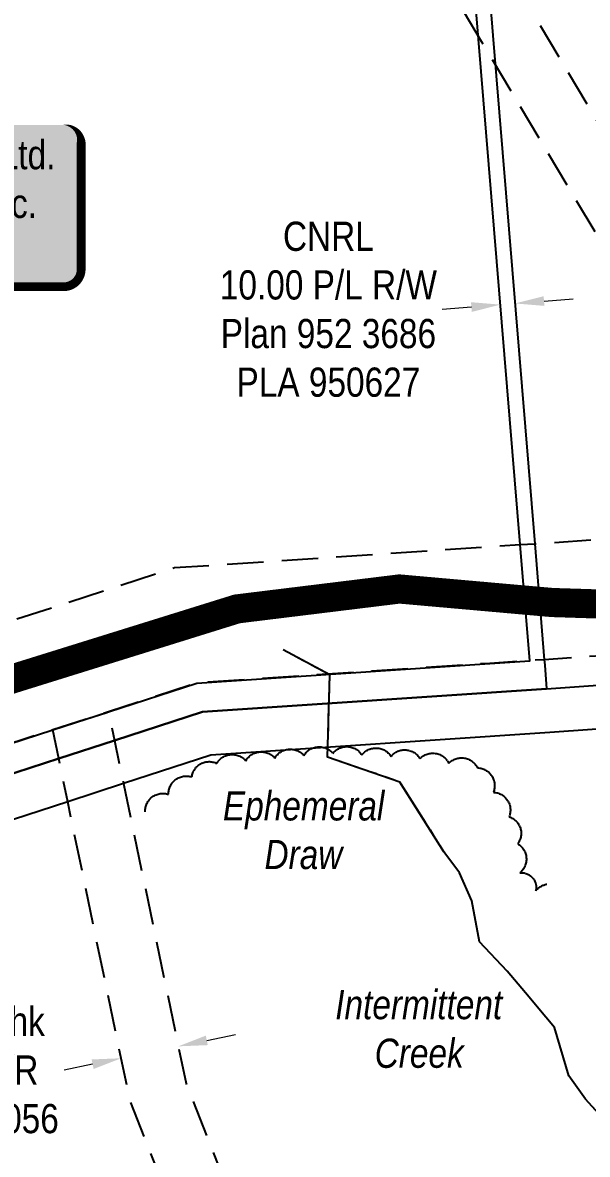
# Model space of a CAD drawing. Extents: x 473254 to 483871, y 6040471 to 6049084.
# Drawn here: x 475972.9 to 476166.7, y 6044345.3 to 6044733.2 of the extents above; entities that cross this region are included whole.
import ezdxf

# ---------------------------------------------------------------- set-up
doc = ezdxf.new("R2010")
doc.units = 0
doc.header["$LTSCALE"] = 5
doc.header["$PDSIZE"] = 0.5
for name, pattern in [('0', [1, 1, 0]), ('foc-ACCESSROAD', [3.75, 2.5, -1.25]), ('foc-TOPO-ephemeral', [6.25, 3.125, -0.625, 0.625, -0.625, 0.625, -0.625])]:
    doc.linetypes.add(name, pattern=pattern)
doc.layers.get('Defpoints').update_dxf_attribs({"color": 9})
for name, color, linetype in [('AS-ROADS', 254, 'Continuous'), ('C-RW', 13, 'Continuous'), ('F-AR', 190, 'foc-ACCESSROAD'), ('F-RW', 190, 'Continuous'), ('L-SECLBL', 7, 'Continuous'), ('T-BUSH', 110, '0'), ('T-CREEK', 160, 'Continuous'), ('T-DRAW', 143, 'foc-TOPO-ephemeral'), ('T-WATER-T', 170, 'Continuous')]:
    doc.layers.add(name, color=color, linetype=linetype)
doc.layers.add('F-AR-T', color=190, linetype='Continuous', lineweight=9)
doc.layers.add('F-RW-T', color=190, linetype='Continuous', lineweight=9)
doc.styles.add('80', font='ARIALN.TTF', dxfattribs={"height": 10})
doc.styles.add('80CG', font='ARIALN.TTF', dxfattribs={"height": 10})
doc.styles.add('80L', font='ARIALN.TTF', dxfattribs={"height": 10})
doc.styles.add('foc-LtypeFont', font='ARIALN.TTF', dxfattribs={"height": 7.349999999999999})
doc.linetypes.add('foc-TOPO-flowdirection-NOLINE', pattern='A,0,[">",foc-LtypeFont,S=0.3,R=0,X=0,Y=-0.945],-20,[">",foc-LtypeFont,S=0.3,R=0,X=0,Y=-0.945],0', length=20)
doc.dimstyles.new('Compass 5 000', dxfattribs={"dimscale": 5, "dimtxt": 9, "dimasz": 2, "dimexe": 0.2, "dimexo": 0.0625, "dimgap": 0.5, "dimtad": 0, "dimtih": 1, "dimtoh": 1, "dimzin": 0, "dimdsep": 46, "dimtxsty": '80CG', "dimcen": 0.1, "dimse1": 1, "dimse2": 1, "dimclrd": 256, "dimclrt": 256, "dimaunit": 1, "dimadec": 4, "dimazin": 0, "dimtfac": 0.06, "dimtofl": 0, "dimtmove": 0, "dimatfit": 1, "dimfxl": 0.2, "dimtolj": 1, "dimtzin": 0, "dimlwd": -1, "dimarcsym": 0})

# ---------------------------------------------------------------- blocks, each defined once
blk = doc.blocks.new('*U382')
h = blk.add_hatch(color=255)
edge = h.paths.add_edge_path()
edge.add_line((-116.5, -28.5), (116.5, -28.5))
edge.add_arc((116.5, -22.5), 6, 270, 360)
edge.add_line((122.5, -22.5), (122.5, 21))
edge.add_arc((116.5, 21), 6, 0, 90)
edge.add_line((116.5, 27), (-116.5, 27))
edge.add_arc((-116.5, 21), 6, 90, 180)
edge.add_line((-122.5, 21), (-122.5, -22.5))
edge.add_arc((-116.5, -22.5), 6, 180, 270)
at = {"color": 44, "flags": 128}
blk.add_lwpolyline([(-116.5, -28.5, 3, 3, 0), (116.5, -28.5, 3, 3, 0.414213562373095), (122.5, -22.5, 3, 3, 0), (122.5, 21, 3, 0, 0.414213562373095), (116.5, 27, 0, 0, 0), (-116.5, 27, 0, 0, 0.414213562373095), (-122.5, 21, 0, 0, 0), (-122.5, -22.5, 0, 3, 0.414213562373095)], format="xyseb", close=True, dxfattribs=at)
at = {"color": 44, "style": '80'}
blk.add_attdef('ENTER_TEXT_001', (-35.98567530695772, -4.996589358799454), '', height=10, dxfattribs=at)
blk = doc.blocks.new('*D402')
at = {"layer": 'Defpoints', "color": 0, "transparency": 16777216}
for p in [(476022.5778418637, 6044400.154109314), (476002.9932781421, 6044396.065936387), (476026.3068733155, 6044382.290027886)]:
    blk.add_point(p, dxfattribs=at)
at = {"layer": 'F-AR-T', "transparency": 16777216}
for p, q in [((476036.0958728136, 6044384.333429174), (476045.8848723117, 6044386.376830462)), ((475996.9333100959, 6044376.158453668), (475987.1443105824, 6044374.115052377))]:
    blk.add_line(p, q, dxfattribs=at)
for points in [[(476035.7553059321, 6044385.964929091), (476036.4364396951, 6044382.701929257), (476026.3068733155, 6044382.290027886)], [(475996.5927432145, 6044377.789953586), (475997.2738769774, 6044374.526953752), (476006.722309594, 6044378.201854957)]]:
    blk.add_solid(points, dxfattribs=at)
at = {"layer": 'F-AR-T', "transparency": 16777216, "insert": (475952.8434920285, 6044374.115052377), "char_height": 10, "attachment_point": 5, "style": '80CG'}
blk.add_mtext('\\A1;Kiwetinohk\\P20.00 A/R\\PLOC 930056', dxfattribs=at)
blk = doc.blocks.new('*D387')
at = {"layer": 'Defpoints', "color": 0, "transparency": 16777216}
for p in [(476136.8250588575, 6044636.544346542), (476136.8256070701, 6044636.537677481), (476141.8110465049, 6044636.947492432)]:
    blk.add_point(p, dxfattribs=at)
at = {"layer": 'F-RW-T', "transparency": 16777216}
for p, q in [((476151.7768824088, 6044637.773421916), (476161.7432665254, 6044638.592682339)), ((476126.8586747409, 6044635.72508612), (476116.8922906243, 6044634.905825697))]:
    blk.add_line(p, q, dxfattribs=at)
for points in [[(476151.640339005, 6044639.434485936), (476151.9134258126, 6044636.112357896), (476141.8104982923, 6044636.954161493)], [(476126.7221313371, 6044637.386150139), (476126.9952181447, 6044634.0640221), (476136.8250588575, 6044636.544346542)]]:
    blk.add_solid(points, dxfattribs=at)
at = {"layer": 'F-RW-T', "transparency": 16777216, "insert": (476077.8063424661, 6044634.905825697), "char_height": 10, "attachment_point": 5, "style": '80CG'}
blk.add_mtext('\\A1;CNRL\\P10.00 P/L R/W\\PPlan 952 3686\\PPLA 950627', dxfattribs=at)

msp = doc.modelspace()

# ---------------------------------------------------------------- linework, layer by layer
at = {"layer": 'AS-ROADS', "const_width": 9.9947477000001, "flags": 128}
msp.add_lwpolyline([(476546.715, 6044520.138), (476496.674, 6044520.665999982), (476448.005, 6044522.077999981), (476399.84, 6044523.738), (476351.836, 6044526.173), (476304.929, 6044528.238999981), (476259.912, 6044530.664999981), (476219.077, 6044532.679999981), (476191.639, 6044533.266999981), (476154.5567455678, 6044534.433250942), (476102.160448882, 6044539.071209969), (476046.4581755088, 6044532.239474554), (475713.4797636857, 6044428.587968554), (475624.7222023335, 6044420.574536924), (475501.3197479868, 6044436.979169738), (475360.0521116021, 6044497.125004919)], dxfattribs=at)
at = {"layer": 'C-RW'}
for points in [[(475359.888580428, 6044466.122062317), (475382.2092403347, 6044458.202571856), (475459.6657782682, 6044423.491832634), (475489.7550123167, 6044410.103947058), (475591.7701895945, 6044391.030418976), (475666.7089965196, 6044391.59239904), (475667.0426244449, 6044391.622236992), (475758.6221150382, 6044407.318855928), (475758.9815389132, 6044407.40810497), (475985.2868958212, 6044480.915252063), (476004.4219217675, 6044487.130426764), (476034.630310553, 6044496.944106829), (476152.6640814962, 6044504.862396902), (476250.6025593333, 6044511.756703851), (476251.492, 6044562.732), (476515.048, 6044554.171999982), (476928.756, 6044543.228999982)], [(478113.0890790907, 6044515.652790984), (477878.9575990567, 6044544.441542999), (477815.1834752965, 6044546.694420116), (477619.4237018246, 6044542.503008245), (477464.2741757074, 6044512.591375295), (477411.2009597754, 6044511.689622588), (477343.1724721141, 6044513.862417318), (477065.1075844995, 6044535.201074518), (476928.6959514309, 6044533.232344811), (476514.7536344008, 6044544.181542718), (476261.3082211524, 6044552.413162327), (476260.3485790369, 6044497.414506626), (476153.8247610489, 6044489.90562257), (476037.5006440014, 6044482.103782975), (476007.5053927453, 6044472.359308709), (475988.3699533541, 6044466.142822013), (475762.5901343182, 6044392.80143668), (475668.3789868698, 6044376.639772095), (475590.5991362052, 6044376.019151391), (475489.6745724492, 6044394.869374556), (475485.3089714236, 6044395.684650541), (475459.57994109, 6044407.189037881), (475376.7144971609, 6044444.242671245), (475359.8047993671, 6044450.238488873)]]:
    msp.add_lwpolyline(points, dxfattribs=at)
at = {"layer": 'F-AR', "flags": 128}
for points in [[(476088.9668246547, 6045145.98392323), (476088.2924425407, 6045042.748265602), (476086.9611496153, 6044838.972110661), (476120.8552450823, 6044781.935674118), (476126.6816919149, 6044772.132438099), (476251.492, 6044562.732), (476256.2077610634, 6044552.717084479), (476233.3895339755, 6044554.076758728), (476130.3591414992, 6044726.80353237), (476124.5404745676, 6044736.594513115), (476066.9543943187, 6044833.494882557), (476068.3032021698, 6045042.863574585), (476068.9677574581, 6045146.071363748)], [(475360.1677260823, 6044519.043694783), (475400.7051521598, 6044504.66706739), (475459.9541392678, 6044478.119572945), (475490.0425045436, 6044464.637723929), (475504.5827713623, 6044458.12279452), (475596.0327387514, 6044441.011484333), (475662.2498561854, 6044441.498187701), (475746.6003656635, 6044455.938223278), (476025.0557807049, 6044546.381016881), (476143.5814232097, 6044554.3525093), (476148.5884787214, 6044554.559620996), (476183.8061483909, 6044557.0312938), (476261.3082211524, 6044552.413162327), (476514.7536344008, 6044544.181542718), (476928.6959514309, 6044533.232344811), (477065.1075844995, 6044535.201074518), (477343.1724721141, 6044513.862417318), (477411.2009597754, 6044511.689622588), (477464.2741757074, 6044512.591375295), (477619.4237018246, 6044542.503008245), (477815.1834752965, 6044546.694420116), (477878.9575990567, 6044544.441542999), (478113.0890790907, 6044515.652790984), (478338.4394790229, 6044428.323802163), (478367.4441216856, 6044420.211940043), (478479.5663733893, 6044400.445536032), (478853.9571263939, 6044364.559550585), (478876.2509385765, 6044362.42269199), (479004.4057846154, 6044356.060779915), (479139.0386560356, 6044348.003531349), (479558.8377229898, 6044337.335577317), (479612.1792108695, 6044335.980672467), (479658.8395121362, 6044337.357620782)], [(479658.6128300446, 6044297.354081655), (479612.2733209734, 6044295.986820254), (479558.6113119443, 6044297.350365723), (479137.3513223438, 6044308.053733245), (479002.2500054055, 6044316.13900289), (478888.75953927, 6044321.061526148), (478850.1426282537, 6044324.762951349), (478474.180204575, 6044360.799584101), (478358.5682839325, 6044381.181193415), (478325.8027843861, 6044390.344871738), (478103.2771845451, 6044476.579178944), (477875.806397799, 6044504.548933706), (477814.9054423587, 6044506.700313604), (477623.6659709241, 6044502.605685887), (477468.4290766501, 6044472.677209048), (477410.9022394757, 6044471.69978608), (477341.0037682665, 6044473.9323071), (477063.8639804492, 6044495.199972282), (476928.455757155, 6044493.245724058), (476513.576172004, 6044504.219713684), (476260.0104331911, 6044512.455241313), (476184.5327792023, 6044517.017315018), (476151.8448917973, 6044514.823877849), (476146.8584221237, 6044514.490365674), (476133.208328922, 6044513.574057283), (476032.7233536307, 6044506.832986018), (476002.3683534215, 6044496.972758997), (475983.2334282146, 6044490.758393188), (475756.2231623992, 6044417.026746441), (475665.8223355023, 6044401.547029825), (475592.4993464107, 6044401.002315667), (475492.5958003026, 6044419.690391994), (475489.8120921978, 6044420.937352814), (475459.7234874803, 6044434.417800415), (475385.8454784236, 6044467.51826125), (475359.9443975678, 6044476.704115456)], [(476097.2621935554, 6044142.119493678), (476058.1447809524, 6044241.196144436), (476009.7087601317, 6044363.884468072), (475988.3699533541, 6044466.142822013), (475985.2869037443, 6044480.916753066), (475983.2334282146, 6044490.758393188), (476002.3678880345, 6044496.972761463), (476004.4219291561, 6044487.131827679), (476007.5053927453, 6044472.359308709), (476028.9550734481, 6044369.603714024), (476079.6959351625, 6044241.072090115), (476118.7970160565, 6044142.032729331)]]:
    msp.add_lwpolyline(points, dxfattribs=at)
at = {"layer": 'F-RW'}
for points in [[(476099.9670489157, 6045145.935827723), (476104.969175848, 6045085.094917182), (476108.2661983689, 6045044.963313865), (476130.5092691883, 6044774.364669791), (476134.2523744776, 6044728.832277008), (476148.5884787214, 6044554.559620996), (476151.8448917973, 6044514.823877849), (476151.9175029655, 6044513.937675656), (476152.0002473399, 6044512.931436128), (476152.6640814962, 6044504.862396902), (476034.630310553, 6044496.944106829), (476004.4219291561, 6044487.131827679), (475985.2869037443, 6044480.916753066), (475758.623284522, 6044407.298135146), (475666.7088118865, 6044391.557875774), (475591.6093407204, 6044390.999659639), (475489.7547379323, 6044410.053012748), (475459.6657782682, 6044423.491832634), (475382.1263306816, 6044458.233141644), (475359.8885679449, 6044466.119695731)], [(475359.9443975678, 6044476.704115456), (475385.8454784236, 6044467.51826125), (475459.7234874803, 6044434.417800415), (475489.8120921978, 6044420.937352814), (475492.5958003026, 6044419.690391994), (475592.4993464107, 6044401.002315667), (475665.8223355023, 6044401.547029825), (475756.2231623992, 6044417.026746441), (475983.2334282146, 6044490.758393188), (476002.3683534215, 6044496.972758997), (476032.7233536307, 6044506.832986018), (476133.208328922, 6044513.574057283), (476146.8584221237, 6044514.490365674), (476143.5814232097, 6044554.3525093), (476128.4318066305, 6044738.649085841), (476124.6891069218, 6044784.17938099), (476103.2492297163, 6045044.992568705), (476094.949840706, 6045145.95776411)]]:
    msp.add_lwpolyline(points, dxfattribs=at)
at = {"layer": 'T-BUSH', "flags": 128}
msp.add_lwpolyline([(476014.9360646034, 6044462.713816973, -0.5205670500024242), (476022.9538254996, 6044468.681189434, -0.52056705), (476030.9715863962, 6044474.648561913, -0.52056705), (476039.507435413, 6044479.263092862, -0.52056705), (476049.4601939875, 6044480.177762682, -0.52056705), (476059.4129525616, 6044481.09243247, -0.52056705), (476069.3657111353, 6044482.007102285, -0.52056705), (476079.323644965, 6044482.678441379, -0.52056705), (476089.3062929914, 6044482.187765861, -0.52056705), (476099.2889410174, 6044481.697090305, -0.52056705), (476109.2404612498, 6044480.907724715, -0.52056705), (476119.1097753046, 6044479.329540873, -0.52056705), (476128.9790893595, 6044477.751357068, -0.52056705), (476134.3969188492, 6044469.386159382, -0.52056705), (476139.7765970803, 6044460.962793877, -0.52056705), (476142.737393934, 6044451.733456066, -0.52056705), (476143.4852862568, 6044441.766777542, -0.52056705), (476148.9351209422, 6044435.59985803, -0.1893245209959673), (476152.7648347257, 6044437.885920441, -0.1893245209959673)], format="xyb", dxfattribs=at)
at = {"layer": 'T-CREEK'}
msp.add_lwpolyline([(476171.5643000006, 6044358.044499824), (476166.0184000002, 6044364.134499822), (476160.2418999996, 6044372.203399806), (476155.4049000005, 6044388.752599804), (476152.4546000003, 6044392.256599804), (476145.3961999998, 6044400.639699822), (476139.1686000009, 6044408.041199824), (476129.5980999997, 6044418.139599821), (476126.9794999997, 6044432.211499822)], dxfattribs=at)
at = {"layer": 'T-CREEK', "linetype": 'foc-TOPO-flowdirection-NOLINE', "flags": 128}
msp.add_lwpolyline([(476209.5260465111, 6044316.358382838), (476166.0184000002, 6044364.134499822), (476160.2418999996, 6044372.203399806), (476155.4049000005, 6044388.752599804), (476152.4546000003, 6044392.256599804), (476145.3961999998, 6044400.639699822), (476139.1686000009, 6044408.041199824), (476129.5980999997, 6044418.139599821), (476126.9794999997, 6044432.211499822)], dxfattribs=at)
at = {"layer": 'T-DRAW', "flags": 128}
msp.add_lwpolyline([(476126.9794999997, 6044432.211499822), (476122.7878000003, 6044441.757599804), (476117.4543, 6044448.930999822), (476102.3618999991, 6044472.902499802), (476077.4790000005, 6044481.363099821), (476078.3085999996, 6044509.657999802), (476062.3439999997, 6044518.190699823)], dxfattribs=at)
at = {"layer": 'T-DRAW', "linetype": 'foc-TOPO-flowdirection-NOLINE', "flags": 128}
msp.add_lwpolyline([(476126.9794999997, 6044432.211499822), (476122.7878000003, 6044441.757599804), (476117.4543, 6044448.930999822), (476102.3618999991, 6044472.902499802), (476077.4790000005, 6044481.363099821), (476078.3085999996, 6044509.657999802), (476062.3439999997, 6044518.190699823)], dxfattribs=at)

# ---------------------------------------------------------------- block references
at = {"layer": 'L-SECLBL'}
ref = msp.add_blockref('*U382', (475870.4973403122, 6044671.184675982), dxfattribs=at)
ref.add_attrib('ENTER_TEXT_001', 'FMA9900037 Canadian Forest Products Ltd.', (475756.8309010216, 6044682.957072526), dxfattribs={"layer": '0', "color": 44, "height": 10.00000000000011, "style": '80'})
ref.add_attrib('ENTER_TEXT_002', 'RTF 248734, 249358, 2410117 Veren Inc.', (475763.2224426314, 6044666.249478165), dxfattribs={"layer": '0', "color": 44, "height": 10.00000000000011, "style": '80'})
ref.add_attrib('ENTER_TEXT_003', 'TPA 1818 LUCAS PAUL KRAMPS', (475782.1617332181, 6044649.405458156), dxfattribs={"layer": '0', "color": 44, "height": 10.00000000000011, "style": '80'})

# ---------------------------------------------------------------- texts
at = {"layer": 'T-WATER-T', "char_height": 9.999885140440773, "attachment_point": 1, "style": '80L'}
for s, insert in [('\\pi0.29692;{\\fArial Narrow|b0|i1|c0|p34;Ephemeral \\P\\pi14.56347;Draw}', (476041.317457218, 6044469.714889159)), ('\\pi-0.641;{\\fArial Narrow|b0|i1|c0|p34;Intermittent\\P\\pi12.89909;Creek}', (476080.7871881987, 6044401.596744356))]:
    msp.add_mtext_dynamic_manual_height_columns(s, width=55.92062017434134, gutter_width=49.94701204606039, heights=[0], dxfattribs=dict(at, insert=insert))

# ---------------------------------------------------------------- dimensions: what is measured, and where the dimension line sits
at = {"layer": 'F-AR-T'}
dim = msp.add_linear_dim(base=(476026.3068733155, 6044382.290027886), p1=(476002.9932781423, 6044396.065936386), p2=(476022.5778418638, 6044400.154109314), angle=11.790873554003339, text='Kiwetinohk\\P20.00 A/R\\PLOC 930056', dimstyle='Compass 5 000', dxfattribs=at)
dim.commit()
dim.dimension.update_dxf_attribs({"geometry": '*D402', "text_midpoint": (475952.8434920285, 6044374.115052377), "dimtype": 161})
at = {"layer": 'F-RW-T'}
dim = msp.add_aligned_dim(p1=(476141.8110465048, 6044636.947492432), p2=(476136.8256070701, 6044636.537677481), distance=-0.006691555509694508, text='CNRL\\P10.00 P/L R/W\\PPlan 952 3686\\PPLA 950627', dimstyle='Compass 5 000', dxfattribs=at)
dim.commit()
dim.dimension.update_dxf_attribs({"geometry": '*D387', "text_midpoint": (476077.8063424661, 6044634.905825697)})

doc.saveas('drawing.dxf')
